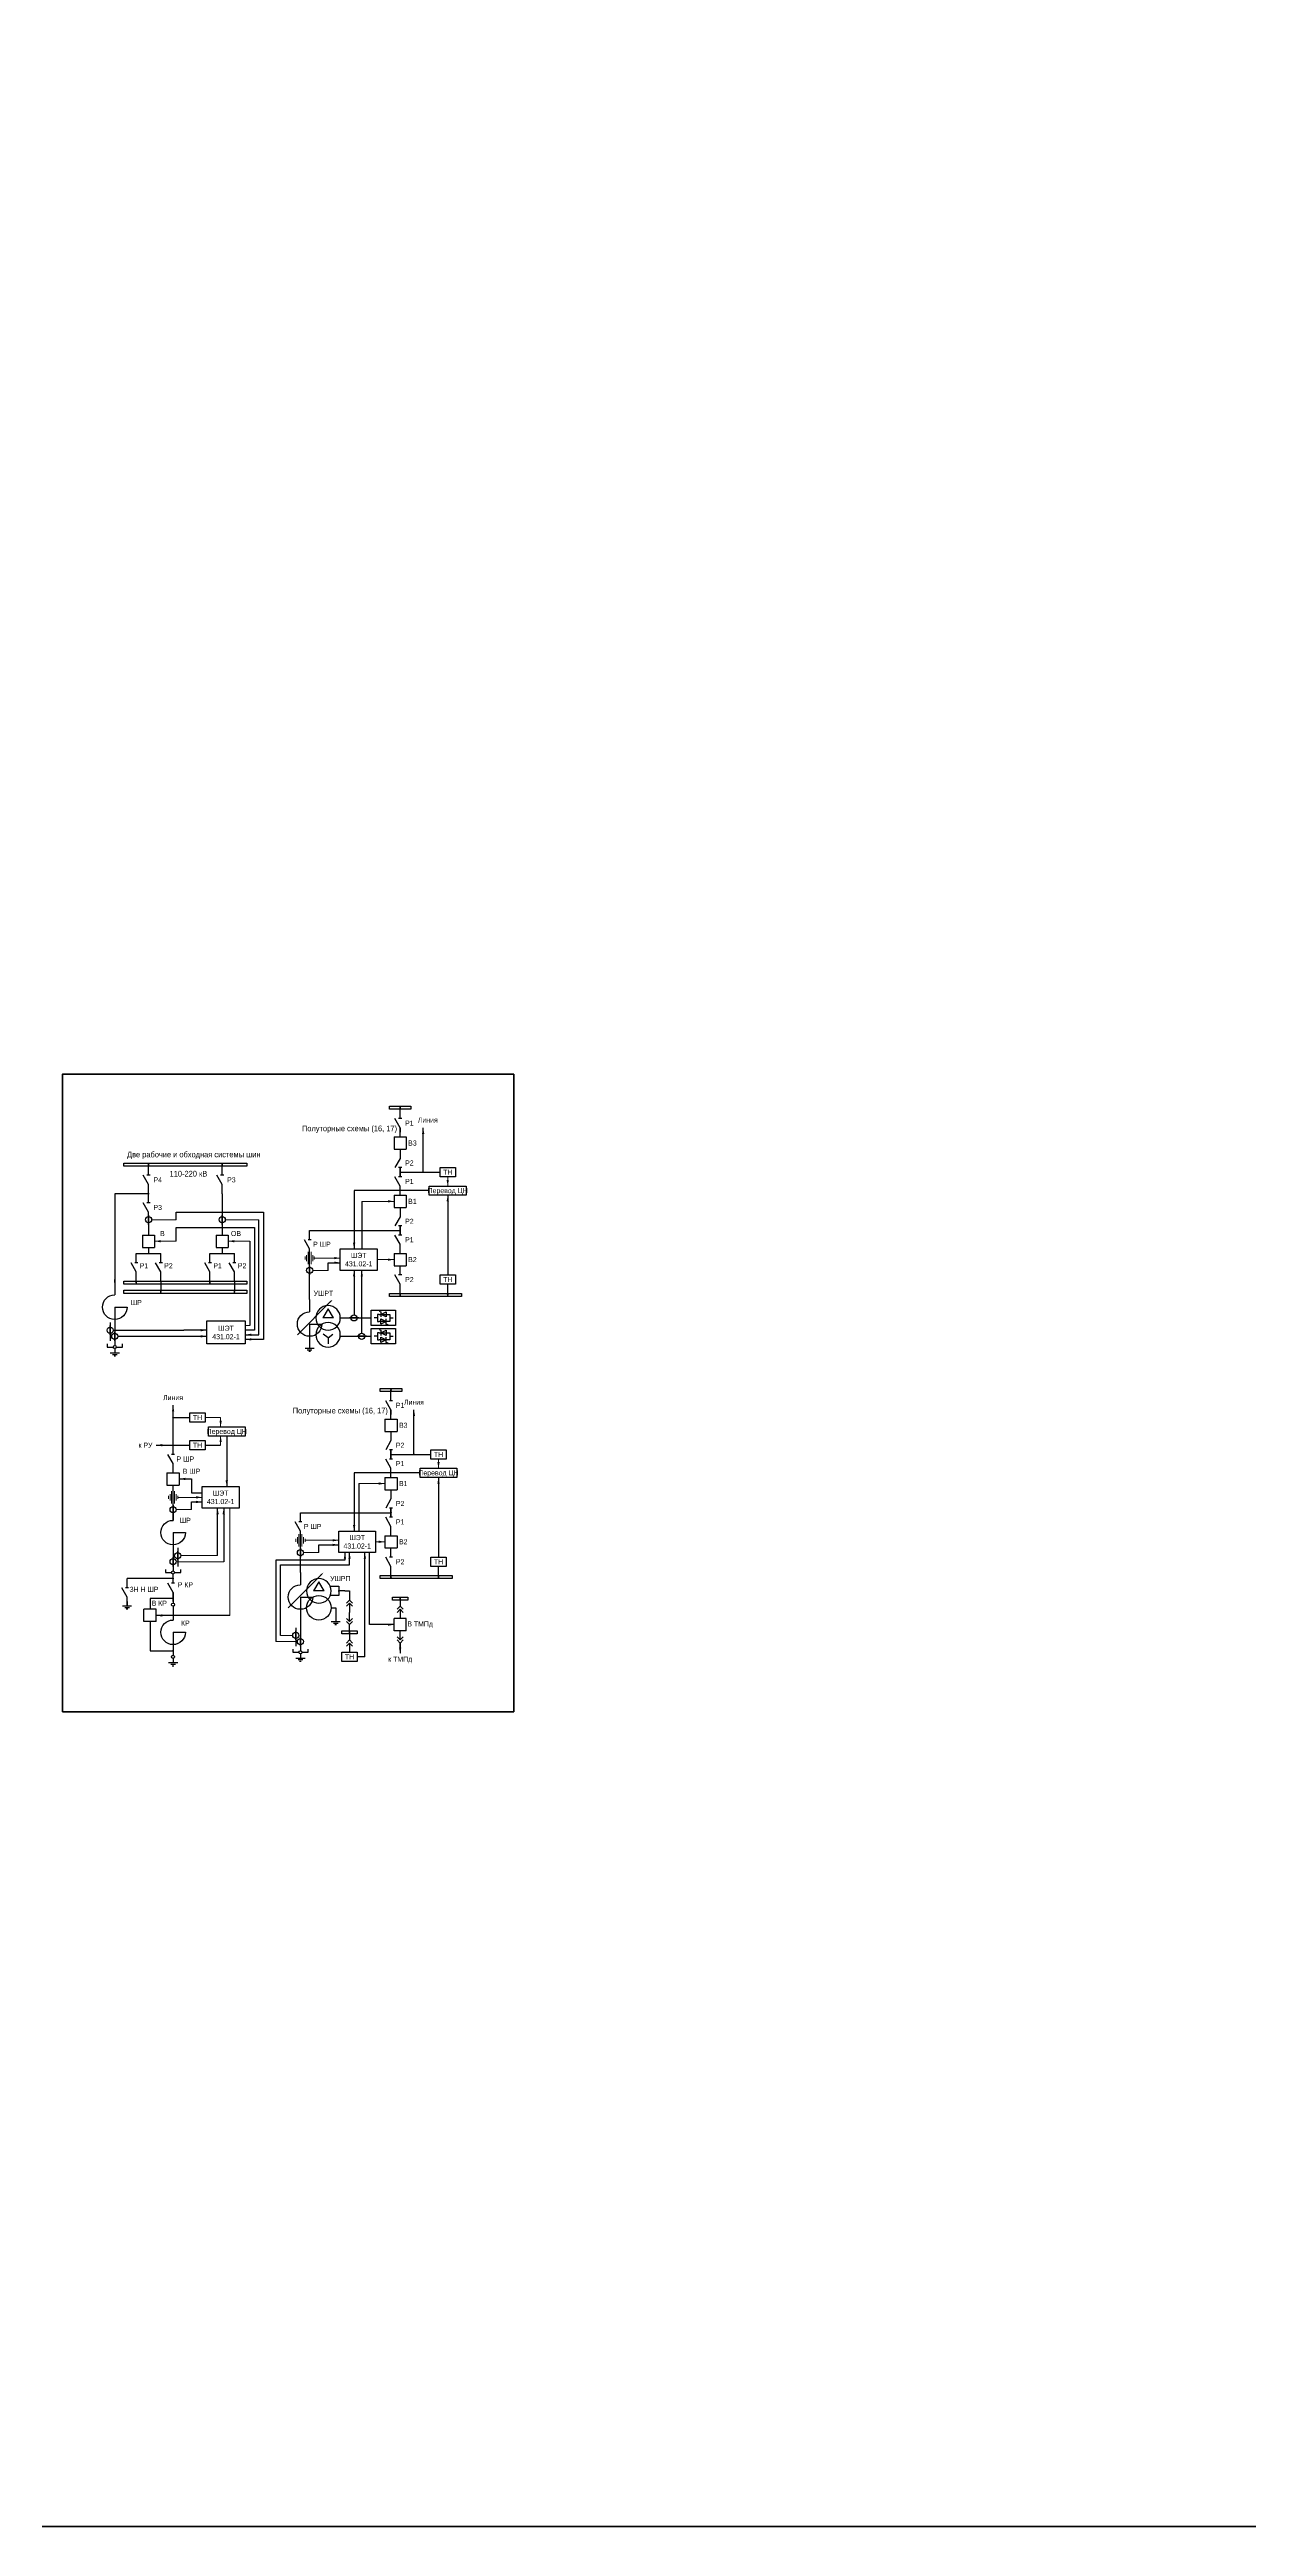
# Model space of a CAD drawing. Header units: millimetres. Extents: x 25558 to 49929, y 1902 to 19390.
# Drawn here: x 29552 to 30334, y 5438 to 7053 of the extents above; entities that cross this region are included whole.
import ezdxf
from ezdxf.enums import TextEntityAlignment as Align

# ---------------------------------------------------------------- set-up
doc = ezdxf.new("R2010")
doc.units = ezdxf.units.MM
doc.layers.add('Основная', color=7, linetype='Continuous', lineweight=30)
doc.layers.add('Тонкая', color=7, linetype='Continuous', lineweight=5)
doc.styles.add('Narrow', font='ARIALN.TTF')
doc.styles.add('Вывод', font='tahoma.ttf', dxfattribs={"height": 2.5})
doc.styles.add('Компонент', font='ARIALN.TTF', dxfattribs={"height": 3.5})

# ---------------------------------------------------------------- blocks, each defined once
blk = doc.blocks.new('*U23')
at = {"color": 0}
blk.add_line((0, 0), (6, 3.4), dxfattribs=at)
blk = doc.blocks.new('*U11')
at = {"color": 0}
blk.add_line((0, -1), (0, 1), dxfattribs=at)
blk = doc.blocks.new('*U34')
at = {"color": 0}
for p, q in [((0, 3), (0, 9)), ((0, -9), (0, -3))]:
    blk.add_line(p, q, dxfattribs=at)
at = {"color": 0, "ltscale": 0.25, "rotation": 89.99999999999999}
for name, p in [('*U23', (0, -3)), ('*U11', (0, 3))]:
    blk.add_blockref(name, p, dxfattribs=at)
at = {"layer": 'Основная'}
for tag, height, style, p in [('ОУ', 3.5, 'Компонент', (-12, 0)), ('В1', 2.5, 'Вывод', (2, 7)), ('В2', 2.5, 'Вывод', (2, -7))]:
    blk.add_attdef(tag, text='', height=height, dxfattribs=dict(at, style=style)).set_placement(p, align=Align.MIDDLE_CENTER)
blk = doc.blocks.new('*U28')
at = {"color": 0}
for p, q in [((0, 0), (-8, 0)), ((-8, -8), (-8, 0)), ((0, -8), (0, 0)), ((0, -8), (-8, -8))]:
    blk.add_line(p, q, dxfattribs=at)
at = {"layer": 'Основная', "style": 'Компонент'}
blk.add_attdef('ОУ', text='', height=3.5, dxfattribs=at).set_placement((-15, -3), align=Align.MIDDLE_CENTER)
blk = doc.blocks.new('*U35')
at = {"color": 0}
for p, q in [((0, 9), (0, 3)), ((0, -3), (0, -9))]:
    blk.add_line(p, q, dxfattribs=at)
at = {"color": 0, "ltscale": 0.25, "xscale": -1, "rotation": 90}
for name, p in [('*U23', (0, 3)), ('*U11', (0, -3))]:
    blk.add_blockref(name, p, dxfattribs=at)
at = {"layer": 'Основная'}
for tag, height, style, p in [('ОУ', 3.5, 'Компонент', (-12, 0)), ('В2', 2.5, 'Вывод', (2, 7)), ('В1', 2.5, 'Вывод', (2, -7))]:
    blk.add_attdef(tag, text='', height=height, dxfattribs=dict(at, style=style)).set_placement(p, align=Align.MIDDLE_CENTER)
blk = doc.blocks.new('*U25')
at = {"color": 0}
for p, q in [((3, 0), (-3, 0)), ((0, 3), (0, 0)), ((1.5, -1), (-1.5, -1)), ((0.5, -2), (-0.5, -2))]:
    blk.add_line(p, q, dxfattribs=at)
blk = doc.blocks.new('*U27')
at = {"ltscale": 0.35}
for q in [(-8, 0), (0, -8)]:
    blk.add_line((0, 0), q, dxfattribs=at)
blk.add_arc((0, 0), 8, 180, 90, dxfattribs=at)
at = {"layer": 'Основная', "style": 'Компонент'}
blk.add_attdef('ОУ', text='', height=3.5, dxfattribs=at).set_placement((-17, 0), align=Align.MIDDLE_CENTER)
blk = doc.blocks.new('*U26')
at = {"ltscale": 0.25}
blk.add_circle((0, 0), 2, dxfattribs=at)
at = {"layer": 'Основная', "color": 0, "lineweight": 50}
blk.add_line((0, -3), (0, 3), dxfattribs=at)
at = {"layer": 'Основная', "style": 'Компонент'}
blk.add_attdef('ОУ', text='', height=3.5, dxfattribs=at).set_placement((-6, 0), align=Align.MIDDLE_CENTER)
blk = doc.blocks.new('*U30')
at = {"ltscale": 0.25}
for p, q in [((-3.5, 0), (0, 6)), ((-3.5, 0), (3.5, 0)), ((0, 6), (3.5, 0))]:
    blk.add_line(p, q, dxfattribs=at)
blk.add_circle((0, 0), 8, dxfattribs=at)
at = {"layer": 'Основная', "style": 'Компонент'}
blk.add_attdef('ОУ', text='', height=3.5, dxfattribs=at).set_placement((-17, 0), align=Align.MIDDLE_CENTER)
blk = doc.blocks.new('*U31')
at = {"color": 0}
for p, q in [((-3, 0), (3, 0)), ((0, 3), (0, 0)), ((-1.5, -1), (1.5, -1)), ((-0.5, -2), (0.5, -2))]:
    blk.add_line(p, q, dxfattribs=at)
blk = doc.blocks.new('*U943')
at = {"layer": 'Основная', "ltscale": 0.25}
for p, q in [((2, 2), (0, 0)), ((0, 0), (2, -2))]:
    blk.add_line(p, q, dxfattribs=at)
blk = doc.blocks.new('*U32')
at = {"color": 0}
for p, q in [((0, 6), (0, 2)), ((0, 0), (0, -6))]:
    blk.add_line(p, q, dxfattribs=at)
at = {"color": 0, "ltscale": 0.25, "xscale": -1, "rotation": 90}
for p in [(0, 2), (0, 0)]:
    blk.add_blockref('*U943', p, dxfattribs=at)
at = {"layer": 'Основная'}
for tag, height, style, p in [('ОУ2', 3.5, 'Компонент', (-5, 6)), ('В2', 2.5, 'Вывод', (3, 6)), ('ОУ1', 3.5, 'Компонент', (-5, -6)), ('В1', 2.5, 'Вывод', (3, -6))]:
    blk.add_attdef(tag, text='', height=height, dxfattribs=dict(at, style=style)).set_placement(p, align=Align.MIDDLE_CENTER)
blk = doc.blocks.new('*U33')
at = {"color": 0}
for p, q in [((0, 0), (0, 6)), ((0, -6), (0, -2))]:
    blk.add_line(p, q, dxfattribs=at)
at = {"color": 0, "ltscale": 0.25, "rotation": 89.99999999999999}
for p in [(0, 0), (0, -2)]:
    blk.add_blockref('*U943', p, dxfattribs=at)
at = {"layer": 'Основная'}
for tag, height, style, p in [('ОУ1', 3.5, 'Компонент', (-5, 6)), ('В1', 2.5, 'Вывод', (3, 6)), ('ОУ2', 3.5, 'Компонент', (-5, -6)), ('В2', 2.5, 'Вывод', (3, -6))]:
    blk.add_attdef(tag, text='', height=height, dxfattribs=dict(at, style=style)).set_placement(p, align=Align.MIDDLE_CENTER)
blk = doc.blocks.new('*U36')
at = {"ltscale": 0.25}
for q in [(-3.2, 0.4), (3.2, 0.4), (0, -6)]:
    blk.add_line((0, -2), q, dxfattribs=at)
blk.add_circle((0, 0), 8, dxfattribs=at)
at = {"layer": 'Основная', "style": 'Компонент'}
blk.add_attdef('ОУ', text='', height=3.5, dxfattribs=at).set_placement((17, 0), align=Align.MIDDLE_CENTER)
blk = doc.blocks.new('*U39')
at = {"ltscale": 0.25}
blk.add_circle((0, 0), 2, dxfattribs=at)
at = {"layer": 'Основная', "color": 0, "lineweight": 50}
blk.add_line((3, 0), (-3, 0), dxfattribs=at)
at = {"layer": 'Основная', "style": 'Компонент'}
blk.add_attdef('ОУ', text='', height=3.5, dxfattribs=at).set_placement((0, -6), align=Align.MIDDLE_CENTER)
blk = doc.blocks.new('*U38')
at = {"ltscale": 0.35}
for q in [(-8, 0), (0, -8)]:
    blk.add_line((0, 0), q, dxfattribs=at)
blk.add_arc((0, 0), 8, 180, 90, dxfattribs=at)
at = {"layer": 'Основная', "style": 'Компонент'}
blk.add_attdef('ОУ', text='', height=3.5, dxfattribs=at).set_placement((-17, 0), align=Align.MIDDLE_CENTER)

msp = doc.modelspace()

# ---------------------------------------------------------------- linework, layer by layer
for p, q in [((29800, 6309), (29751, 6309)), ((29751, 6309), (29751, 6271)), ((29756, 6302), (29756, 6271)), ((29812, 6306), (29812, 6254)), ((29635, 6290), (29635, 6295)), ((29635, 6295), (29692, 6295)), ((29635, 6276), (29635, 6285)), ((29635, 6285), (29686, 6285)), ((29686, 6285), (29686, 6218)), ((29689, 6215), (29689, 6290)), ((29692, 6295), (29692, 6212)), ((29683, 6276), (29683, 6221)), ((29734, 6257), (29734, 6262)), ((29734, 6262), (29742, 6262)), ((29751, 6257), (29751, 6228)), ((29756, 6216), (29756, 6257)), ((29594, 6218), (29640, 6218)), ((29655, 6218), (29640, 6218)), ((29686, 6218), (29680, 6218)), ((29597, 6214), (29644, 6214)), ((29644, 6214), (29655, 6214)), ((29680, 6215), (29689, 6215)), ((29692, 6212), (29680, 6212)), ((29654, 6143), (29664, 6143)), ((29668, 6149), (29668, 6116)), ((29637, 6121), (29645, 6121)), ((29645, 6121), (29645, 6112)), ((29794, 6125), (29751, 6125)), ((29751, 6125), (29751, 6087)), ((29806, 6122), (29806, 6070)), ((29645, 6112), (29652, 6112)), ((29645, 6101), (29645, 6106)), ((29645, 6106), (29652, 6106)), ((29754, 6118), (29754, 6087)), ((29662, 6071), (29662, 6102)), ((29666, 6102), (29666, 6067)), ((29728, 6073), (29728, 6078)), ((29728, 6078), (29741, 6078)), ((29745, 6073), (29745, 6068)), ((29748, 6065), (29748, 6073)), ((29758, 6005), (29758, 6073)), ((29761, 6052), (29761, 6073)), ((29745, 6068), (29700, 6068)), ((29700, 6068), (29700, 6015)), ((29703, 6019), (29703, 6065)), ((29703, 6065), (29748, 6065)), ((29761, 6026), (29761, 6052)), ((29670, 6032), (29622, 6032)), ((29777, 6026), (29761, 6026)), ((29758, 6005), (29753, 6005))]:
    msp.add_line(p, q)
at = {"layer": 'Основная'}
for p, q in [((29781, 6362), (29781, 6363)), ((29781, 6350), (29781, 6347)), ((29796, 6321), (29796, 6350)), ((29617, 6325), (29617, 6326)), ((29665, 6325), (29665, 6326)), ((29781, 6321), (29807, 6321)), ((29617, 6307), (29595, 6307)), ((29595, 6307), (29595, 6241)), ((29665, 6307), (29665, 6289)), ((29617, 6289), (29617, 6280)), ((29665, 6289), (29665, 6280)), ((29722, 6283), (29781, 6283)), ((29609, 6268), (29617, 6268)), ((29617, 6272), (29617, 6268)), ((29617, 6268), (29625, 6268)), ((29657, 6268), (29665, 6268)), ((29665, 6272), (29665, 6268)), ((29665, 6268), (29673, 6268)), ((29781, 6254), (29781, 6258)), ((29595, 6249), (29595, 6241)), ((29609, 6249), (29609, 6250)), ((29625, 6250), (29625, 6244)), ((29625, 6243), (29625, 6244)), ((29657, 6249), (29657, 6250)), ((29673, 6250), (29673, 6244)), ((29673, 6243), (29673, 6244)), ((29722, 6238), (29722, 6230)), ((29781, 6241), (29781, 6242)), ((29812, 6242), (29812, 6248)), ((29812, 6241), (29812, 6242)), ((29592, 6223), (29592, 6211)), ((29722, 6215), (29722, 6208)), ((29775, 6178), (29775, 6179)), ((29633, 6143), (29633, 6169)), ((29633, 6161), (29644, 6161)), ((29775, 6166), (29775, 6163)), ((29790, 6137), (29790, 6166)), ((29622, 6143), (29644, 6143)), ((29775, 6137), (29801, 6137)), ((29633, 6109), (29633, 6117)), ((29633, 6098), (29633, 6094)), ((29716, 6099), (29775, 6099)), ((29636, 6076), (29636, 6064)), ((29775, 6070), (29775, 6074)), ((29716, 6060), (29716, 6052)), ((29775, 6057), (29775, 6058)), ((29806, 6058), (29806, 6064)), ((29806, 6057), (29806, 6058)), ((29633, 6056), (29603, 6056)), ((29748, 6048), (29748, 6042)), ((29781, 6042), (29781, 6043)), ((29713, 6024), (29713, 6012)), ((29736, 6037), (29739, 6037)), ((29739, 6037), (29739, 6028)), ((29748, 6020), (29748, 6022))]:
    msp.add_line(p, q, dxfattribs=at)
for points in [[(29774, 6364), (29788, 6364), (29788, 6362), (29774, 6362)], [(29601, 6327), (29681, 6327), (29681, 6325), (29601, 6325)], [(29807, 6324), (29817, 6324), (29817, 6318), (29807, 6318)], [(29800, 6312), (29824, 6312), (29824, 6306), (29800, 6306)], [(29742, 6271), (29766, 6271), (29766, 6257), (29742, 6257)], [(29807, 6254), (29817, 6254), (29817, 6248), (29807, 6248)], [(29601, 6250), (29681, 6250), (29681, 6248), (29601, 6248)], [(29601, 6244), (29681, 6244), (29681, 6242), (29601, 6242)], [(29774, 6242), (29821, 6242), (29821, 6240), (29774, 6240)], [(29655, 6224), (29680, 6224), (29680, 6209), (29655, 6209)], [(29762, 6231), (29778, 6231), (29778, 6221), (29762, 6221)], [(29762, 6219), (29778, 6219), (29778, 6209), (29762, 6209)], [(29768, 6180), (29782, 6180), (29782, 6178), (29768, 6178)], [(29644, 6164), (29654, 6164), (29654, 6158), (29644, 6158)], [(29656, 6155), (29680, 6155), (29680, 6149), (29656, 6149)], [(29644, 6146), (29654, 6146), (29654, 6140), (29644, 6140)], [(29801, 6140), (29811, 6140), (29811, 6134), (29801, 6134)], [(29794, 6128), (29818, 6128), (29818, 6122), (29794, 6122)], [(29652, 6116), (29676, 6116), (29676, 6102), (29652, 6102)], [(29741, 6087), (29765, 6087), (29765, 6073), (29741, 6073)], [(29768, 6058), (29815, 6058), (29815, 6056), (29768, 6056)], [(29801, 6070), (29811, 6070), (29811, 6064), (29801, 6064)], [(29776, 6044), (29786, 6044), (29786, 6042), (29776, 6042)], [(29743, 6022), (29753, 6022), (29753, 6020), (29743, 6020)], [(29743, 6008), (29753, 6008), (29753, 6002), (29743, 6002)]]:
    msp.add_lwpolyline(points, close=True, dxfattribs=at)
at = {"layer": 'Основная', "ltscale": 0.25, "const_width": 0.6}
for points in [[(29780.7, 6363, 1), (29781.3, 6363, 1)], [(29616.7, 6326, 1), (29617.3, 6326, 1)], [(29664.7, 6326, 1), (29665.3, 6326, 1)], [(29781.3, 6321, 1), (29780.7, 6321, 1)], [(29795.7, 6321, 1), (29796.3, 6321, 1)], [(29617.3, 6307, 1), (29616.7, 6307, 1)], [(29781.3, 6283, 1), (29780.7, 6283, 1)], [(29617.3, 6268, 1), (29616.7, 6268, 1)], [(29665.3, 6268, 1), (29664.7, 6268, 1)], [(29608.7, 6249, 1), (29609.3, 6249, 1)], [(29624.7, 6243, 1), (29625.3, 6243, 1)], [(29656.7, 6249, 1), (29657.3, 6249, 1)], [(29672.7, 6243, 1), (29673.3, 6243, 1)], [(29780.7, 6241, 1), (29781.3, 6241, 1)], [(29811.7, 6241, 1), (29812.3, 6241, 1)], [(29774.7, 6179, 1), (29775.3, 6179, 1)], [(29632.7, 6161, 1), (29633.3, 6161, 1)], [(29632.7, 6143, 1), (29633.3, 6143, 1)], [(29775.3, 6137, 1), (29774.7, 6137, 1)], [(29789.7, 6137, 1), (29790.3, 6137, 1)], [(29775.3, 6099, 1), (29774.7, 6099, 1)], [(29633.3, 6056, 1), (29632.7, 6056, 1)], [(29774.7, 6057, 1), (29775.3, 6057, 1)], [(29805.7, 6057, 1), (29806.3, 6057, 1)], [(29633.3, 6043, 1), (29632.7, 6043, 1)], [(29740.7, 6048, 1), (29741.3, 6048, 1)], [(29780.7, 6043, 1), (29781.3, 6043, 1)], [(29633.3, 6009, 1), (29632.7, 6009, 1)], [(29747.7, 6021, 1), (29748.3, 6021, 1)]]:
    msp.add_lwpolyline(points, format="xyb", close=True, dxfattribs=at)
at = {"layer": 'Основная'}
for points in [[(29595, 6249), (29595, 6251)], [(29722, 6238), (29722, 6265)], [(29714, 6215), (29735.9, 6236.9)], [(29595, 6225), (29595, 6208)], [(29742, 6226), (29762, 6226)], [(29752, 6226), (29762, 6226)], [(29766.3, 6226), (29764, 6226)], [(29767.4, 6228.3), (29766.3, 6228.3), (29766.3, 6223.7), (29767.4, 6223.7)], [(29767.4, 6230.5), (29768.5, 6230), (29768.5, 6226.6), (29768.5, 6226.6)], [(29767.4, 6228.3), (29773.1, 6228.3)], [(29773.1, 6223.7), (29767.4, 6223.7)], [(29767.4, 6218.5), (29768.5, 6218), (29768.5, 6214.6), (29768.5, 6214.6)], [(29768.5, 6228.3), (29768.5, 6228.3), (29768.5, 6228.3), (29768.5, 6228.3), (29771.9, 6230), (29771.9, 6226.6), (29768.5, 6228.3)], [(29771.9, 6223.7), (29771.9, 6223.7), (29771.9, 6223.7), (29771.9, 6223.7), (29768.5, 6222), (29768.5, 6225.4), (29771.9, 6223.7)], [(29768.5, 6216.3), (29768.5, 6216.3), (29768.5, 6216.3), (29768.5, 6216.3), (29771.9, 6218), (29771.9, 6214.6), (29768.5, 6216.3)], [(29773.1, 6221.5), (29771.9, 6222), (29771.9, 6225.4), (29771.9, 6225.4)], [(29773.1, 6228.3), (29774.2, 6228.3), (29774.2, 6223.7), (29773.1, 6223.7)], [(29774.2, 6226), (29776.5, 6226)], [(29590, 6209), (29590, 6207), (29594, 6207)], [(29596, 6207), (29600, 6207), (29600, 6209)], [(29742, 6214), (29762, 6214)], [(29752, 6214), (29762, 6214)], [(29766.3, 6214), (29764, 6214)], [(29767.4, 6216.3), (29766.3, 6216.3), (29766.3, 6211.7), (29767.4, 6211.7)], [(29767.4, 6216.3), (29773.1, 6216.3)], [(29773.1, 6211.7), (29767.4, 6211.7)], [(29771.9, 6211.7), (29771.9, 6211.7), (29771.9, 6211.7), (29771.9, 6211.7), (29768.5, 6210), (29768.5, 6213.4), (29771.9, 6211.7)], [(29773.1, 6209.5), (29771.9, 6210), (29771.9, 6213.4), (29771.9, 6213.4)], [(29773.1, 6216.3), (29774.2, 6216.3), (29774.2, 6211.7), (29773.1, 6211.7)], [(29774.2, 6214), (29776.5, 6214)], [(29633, 6094), (29633, 6109)], [(29633, 6078), (29633, 6061)], [(29716, 6060), (29716, 6081)], [(29628, 6062), (29628, 6060), (29632, 6060)], [(29634, 6060), (29638, 6060), (29638, 6062)], [(29708, 6037), (29729.9, 6058.9)], [(29603, 6041), (29603, 6038)], [(29633, 6043), (29618, 6043), (29618, 6036)], [(29633, 6047), (29633, 6040)], [(29735.4, 6051), (29741, 6051), (29741, 6045), (29735.4, 6045)], [(29745, 6048), (29741, 6048)], [(29745, 6048), (29748, 6048), (29748, 6048)], [(29618, 6028), (29618, 6009), (29633, 6009)], [(29633, 6038), (29633, 6029)], [(29716, 6036), (29716, 6009)], [(29633, 6013), (29633, 6006)], [(29711, 6010), (29711, 6008), (29715, 6008)], [(29717, 6008), (29721, 6008), (29721, 6010)], [(29781, 6014), (29781, 6007.5)], [(29633, 6004), (29633, 6001)]]:
    msp.add_lwpolyline(points, dxfattribs=at)
for points in [[(29736.9, 6237.9, 0, 1, 0), (29735.5, 6236.5, 0, 0, 0)], [(29730.9, 6059.9, 0, 1, 0), (29729.5, 6058.5, 0, 0, 0)]]:
    msp.add_lwpolyline(points, format="xyseb", dxfattribs=at)
for centre, radius in [((29595, 6207), 1), ((29633, 6060), 1), ((29728, 6037), 8), ((29633, 6039), 1), ((29716, 6008), 1), ((29633, 6005), 1)]:
    msp.add_circle(centre, radius, dxfattribs=at)
at = {"layer": 'Тонкая'}
for p, q in [((29812, 6318), (29812, 6312)), ((29756, 6302), (29777, 6302)), ((29619, 6290), (29635, 6290)), ((29667, 6290), (29689, 6290)), ((29621, 6276), (29635, 6276)), ((29669, 6276), (29683, 6276)), ((29720, 6267), (29720, 6263)), ((29721, 6269), (29721, 6261)), ((29723, 6269), (29723, 6261)), ((29724, 6267), (29724, 6263)), ((29719, 6266), (29719, 6264)), ((29724, 6257), (29734, 6257)), ((29725, 6266), (29725, 6264)), ((29725, 6265), (29742, 6265)), ((29766, 6264), (29777, 6264)), ((29683, 6221), (29680, 6221)), ((29654, 6161), (29664, 6161)), ((29664, 6161), (29664, 6155)), ((29664, 6143), (29664, 6149)), ((29806, 6134), (29806, 6128)), ((29630, 6110), (29630, 6108)), ((29631, 6111), (29631, 6107)), ((29632, 6113), (29632, 6105)), ((29634, 6113), (29634, 6105)), ((29635, 6111), (29635, 6107)), ((29636, 6110), (29636, 6108)), ((29636, 6109), (29652, 6109)), ((29754, 6118), (29771, 6118)), ((29635, 6101), (29645, 6101)), ((29670, 6102), (29670, 6032)), ((29713, 6082), (29713, 6080)), ((29714, 6083), (29714, 6079)), ((29715, 6085), (29715, 6077)), ((29717, 6085), (29717, 6077)), ((29718, 6083), (29718, 6079)), ((29718, 6073), (29728, 6073)), ((29719, 6082), (29719, 6080)), ((29719, 6081), (29741, 6081)), ((29765, 6080), (29771, 6080)), ((29635, 6067), (29666, 6067)), ((29638, 6071), (29662, 6071)), ((29714, 6015), (29700, 6015)), ((29711, 6019), (29703, 6019))]:
    msp.add_line(p, q, dxfattribs=at)
at = {"layer": 'Тонкая', "lineweight": 50}
msp.add_lwpolyline([(25708, 8668), (36985, 8668), (36985, 5438), (25708, 5438)], close=True, dxfattribs=at)
at = {"layer": 'Тонкая', "color": 3, "lineweight": 50}
msp.add_lwpolyline([(29855, 6385), (29855, 5969.2), (29561, 5969.2), (29561, 6385)], close=True, dxfattribs=at)
at = {"layer": 'Тонкая', "ltscale": 0.3}
for points in [[(29796, 6350, 0, 1.5, 0), (29796, 6346, 0, 0, 0)], [(29812, 6312, 0, 1.5, 0), (29812, 6316, 0, 0, 0)], [(29777, 6302, 0, 1.5, 0), (29773, 6302, 0, 0, 0)], [(29812, 6306, 0, 1.5, 0), (29812, 6302, 0, 0, 0)], [(29621, 6276, 0, 1.5, 0), (29625, 6276, 0, 0, 0)], [(29669, 6276, 0, 1.5, 0), (29673, 6276, 0, 0, 0)], [(29751, 6271, 0, 1.5, 0), (29751, 6275, 0, 0, 0)], [(29742, 6265, 0, 1.5, 0), (29738, 6265, 0, 0, 0)], [(29742, 6262, 0, 1.5, 0), (29738, 6262, 0, 0, 0)], [(29751, 6257, 0, 1.5, 0), (29751, 6253, 0, 0, 0)], [(29756, 6257, 0, 1.5, 0), (29756, 6253, 0, 0, 0)], [(29777, 6264, 0, 1.5, 0), (29773, 6264, 0, 0, 0)], [(29655, 6218, 0, 1.5, 0), (29651, 6218, 0, 0, 0)], [(29655, 6214, 0, 1.5, 0), (29651, 6214, 0, 0, 0)], [(29680, 6215, 0, 1.5, 0), (29684, 6215, 0, 0, 0)], [(29680, 6212, 0, 1.5, 0), (29684, 6212, 0, 0, 0)], [(29633, 6169, 0, 1.5, 0), (29633, 6165, 0, 0, 0)], [(29664, 6155, 0, 1.5, 0), (29664, 6159, 0, 0, 0)], [(29790, 6166, 0, 1.5, 0), (29790, 6162, 0, 0, 0)], [(29622, 6143, 0, 1.5, 0), (29626, 6143, 0, 0, 0)], [(29664, 6149, 0, 1.5, 0), (29664, 6145, 0, 0, 0)], [(29637, 6121, 0, 1.5, 0), (29641, 6121, 0, 0, 0)], [(29806, 6128, 0, 1.5, 0), (29806, 6132, 0, 0, 0)], [(29806, 6122, 0, 1.5, 0), (29806, 6118, 0, 0, 0)], [(29652, 6109, 0, 1.5, 0), (29648, 6109, 0, 0, 0)], [(29652, 6106, 0, 1.5, 0), (29648, 6106, 0, 0, 0)], [(29668, 6116, 0, 1.5, 0), (29668, 6120, 0, 0, 0)], [(29771, 6118, 0, 1.5, 0), (29767, 6118, 0, 0, 0)], [(29662, 6102, 0, 1.5, 0), (29662, 6098, 0, 0, 0)], [(29666, 6102, 0, 1.5, 0), (29666, 6098, 0, 0, 0)], [(29751, 6087, 0, 1.5, 0), (29751, 6091, 0, 0, 0)], [(29741, 6081, 0, 1.5, 0), (29737, 6081, 0, 0, 0)], [(29741, 6078, 0, 1.5, 0), (29737, 6078, 0, 0, 0)], [(29745, 6073, 0, 1.5, 0), (29745, 6069, 0, 0, 0)], [(29748, 6073, 0, 1.5, 0), (29748, 6069, 0, 0, 0)], [(29758, 6073, 0, 1.5, 0), (29758, 6069, 0, 0, 0)], [(29771, 6080, 0, 1.5, 0), (29767, 6080, 0, 0, 0)], [(29622, 6032, 0, 1.5, 0), (29626, 6032, 0, 0, 0)], [(29777, 6026, 0, 1.5, 0), (29773, 6026, 0, 0, 0)], [(29781, 6007, 0, 1.5, 0), (29781, 6011, 0, 0, 0)]]:
    msp.add_lwpolyline(points, format="xyseb", dxfattribs=at)

# ---------------------------------------------------------------- block references
at = {"layer": 'Основная'}
for name, p in [('*U34', (29781, 6353)), ('*U35', (29781, 6327)), ('*U34', (29617, 6316)), ('*U34', (29665, 6316)), ('*U34', (29781, 6315)), ('*U34', (29617, 6298)), ('*U34', (29722, 6274)), ('*U35', (29781, 6289)), ('*U34', (29781, 6277)), ('*U34', (29609, 6259)), ('*U34', (29625, 6259)), ('*U34', (29657, 6259)), ('*U34', (29673, 6259)), ('*U34', (29781, 6251)), ('*U39', (29751, 6226)), ('*U39', (29756, 6214)), ('*U34', (29775, 6169)), ('*U34', (29633, 6134)), ('*U35', (29775, 6143)), ('*U34', (29775, 6131)), ('*U35', (29775, 6105)), ('*U34', (29716, 6090)), ('*U34', (29775, 6093)), ('*U34', (29775, 6067)), ('*U34', (29633, 6050)), ('*U34', (29603, 6047)), ('*U25', (29603, 6038)), ('*U28', (29622, 6036)), ('*U25', (29633, 6001))]:
    msp.add_blockref(name, p, dxfattribs=at)
at = {"layer": 'Основная', "ltscale": 0.25, "rotation": 180}
for p in [(29777, 6336), (29777, 6298), (29613, 6272), (29661, 6272), (29777, 6260), (29771, 6152), (29629, 6117), (29771, 6114), (29771, 6076)]:
    msp.add_blockref('*U28', p, dxfattribs=at)
at = {"layer": 'Основная', "ltscale": 0.25}
for name, p in [('*U26', (29617, 6290)), ('*U26', (29665, 6290)), ('*U26', (29722, 6257)), ('*U26', (29592, 6218)), ('*U25', (29595, 6203)), ('*U26', (29595, 6214)), ('*U25', (29722, 6206)), ('*U26', (29633, 6101)), ('*U26', (29636, 6071)), ('*U26', (29716, 6073)), ('*U26', (29633, 6067)), ('*U32', (29748, 6040)), ('*U32', (29781, 6036)), ('*U31', (29739, 6028)), ('*U33', (29748, 6028)), ('*U28', (29785, 6030)), ('*U26', (29713, 6019)), ('*U26', (29716, 6015)), ('*U32', (29748, 6014)), ('*U33', (29781, 6016)), ('*U25', (29716, 6004))]:
    msp.add_blockref(name, p, dxfattribs=at)
at = {"layer": 'Основная', "ltscale": 0.35, "xscale": -1}
for name, p in [('*U27', (29595, 6233)), ('*U27', (29722, 6222)), ('*U27', (29633, 6086)), ('*U27', (29716, 6044)), ('*U30', (29728, 6048))]:
    msp.add_blockref(name, p, dxfattribs=at)
at = {"layer": 'Основная', "xscale": -1}
for name, p in [('*U30', (29734, 6226)), ('*U36', (29734, 6215)), ('*U38', (29633, 6021))]:
    msp.add_blockref(name, p, dxfattribs=at)

# ---------------------------------------------------------------- texts
at = {"layer": 'Основная', "style": 'Narrow'}
for s, insert, char_height, width, attachment_point in [('\\pxt3;Полуторные схемы (16, 17)', (29717, 6349), 3.7, 121.615, 4), ('\\pxi-3,l3,t3;Р1', (29787, 6353), 3.3, 21.849, 5), ('\\pxi-3,l3,t3;Линия', (29799, 6355), 3.3, 21.849, 5), ('\\pxt3;Две рабочие и обходная системы шин', (29603, 6332), 3.7, 76.485, 4), ('\\pxi-3,l3,t3;В3', (29789, 6340), 3.3, 21.849, 5), ('\\pxi-3,l3,t3;Р4', (29623, 6316), 3.3, 10, 5), ('\\pxi-3,l3,t3;110-220 кВ', (29643, 6320), 3.7, 53.381, 5), ('\\pxi-3,l3,t3;Р3', (29671, 6316), 3.3, 10, 5), ('\\pxi-3,l3,t3;Р2', (29787, 6327), 3.3, 21.849, 5), ('\\pxi-3,l3,t3;Р1', (29787, 6315), 3.3, 21.849, 5), ('\\pxqc;ТН', (29812, 6321), 3.3, 10, 5), ('\\pxi-3,l3,t3;Р3', (29623, 6298), 3.3, 10, 5), ('\\pxi-3,l3,t3;В1', (29789, 6302), 3.3, 21.849, 5), ('\\pxt3;Перевод ЦН', (29812, 6308.5), 3.3, 21.849, 5), ('\\pxi-3,l3,t3;В', (29626, 6281), 3.3, 10, 5), ('\\pxi-3,l3,t3;ОВ', (29674, 6281), 3.3, 10, 5), ('\\pxi-3,l3,t3;Р2', (29787, 6289), 3.3, 21.849, 5), ('\\pxi-3,l3,t3;Р ШР', (29730, 6274), 3.3, 21.849, 5), ('\\pxqc;ШЭТ 431.02-1', (29754, 6264), 3.3, 16.256, 5), ('\\pxi-3,l3,t3;Р1', (29787, 6277), 3.3, 21.849, 5), ('\\pxi-3,l3,t3;Р1', (29614, 6260), 3.3, 10, 5), ('\\pxi-3,l3,t3;Р2', (29630, 6260), 3.3, 10, 5), ('\\pxi-3,l3,t3;Р1', (29662, 6260), 3.3, 10, 5), ('\\pxi-3,l3,t3;Р2', (29678, 6260), 3.3, 10, 5), ('\\pxi-3,l3,t3;Р2', (29787, 6251), 3.3, 21.849, 5), ('\\pxi-3,l3,t3;В2', (29789, 6264), 3.3, 21.849, 5), ('\\pxqc;ТН', (29812, 6251), 3.3, 10, 5), ('\\pxi-3,l3,t3;ШР', (29609, 6236), 3.3, 21.849, 5), ('\\pxi-3,l3,t3;УШРТ', (29731, 6242), 3.3, 21.849, 5), ('\\pxqc;ШЭТ 431.02-1', (29667.5, 6216.5), 3.3, 10, 5), ('\\pxi-3,l3,t3;Линия', (29633, 6174), 3.3, 21.849, 5), ('\\pxi-3,l3,t3;Р1', (29781, 6169), 3.3, 21.849, 5), ('\\pxi-3,l3,t3;Линия', (29790, 6171), 3.3, 21.849, 5), ('\\pxqc;ТН', (29649, 6161), 3.3, 10, 5), ('\\pxt3;Перевод ЦН', (29668, 6151.5), 3.3, 21.849, 5), ('\\pxt3;Полуторные схемы (16, 17)', (29711, 6165), 3.7, 121.615, 4), ('\\pxi-3,l3,t3;В3', (29783, 6156), 3.3, 21.849, 5), ('\\pxi-3,l3,t3;к РУ', (29615, 6143), 3.3, 21.849, 5), ('\\pxqc;ТН', (29649, 6143), 3.3, 10, 5), ('\\pxi-3,l3,t3;Р2', (29781, 6143), 3.3, 21.849, 5), ('\\pxqc;ТН', (29806, 6137), 3.3, 10, 5), ('\\pxi-3,l3,t3;Р ШР', (29641, 6134), 3.3, 21.849, 5), ('\\pxi-3,l3,t3;В ШР', (29645, 6126), 3.3, 21.849, 5), ('\\pxi-3,l3,t3;Р1', (29781, 6131), 3.3, 21.849, 5), ('\\pxt3;Перевод ЦН', (29806, 6124.5), 3.3, 21.849, 5), ('\\pxqc;ШЭТ 431.02-1', (29664, 6109), 3.3, 20.006, 5), ('\\pxi-3,l3,t3;Р2', (29781, 6105), 3.3, 21.849, 5), ('\\pxi-3,l3,t3;В1', (29783, 6118), 3.3, 21.849, 5), ('\\pxi-3,l3,t3;ШР', (29641, 6094), 3.3, 21.849, 5), ('\\pxi-3,l3,t3;Р ШР', (29724, 6090), 3.3, 21.849, 5), ('\\pxi-3,l3,t3;Р1', (29781, 6093), 3.3, 21.849, 5), ('\\pxqc;ШЭТ 431.02-1', (29753, 6080), 3.3, 22.878, 5), ('\\pxi-3,l3,t3;В2', (29783, 6080), 3.3, 21.849, 5), ('\\pxi-3,l3,t3;УШРП', (29742, 6056), 3.3, 21.849, 5), ('\\pxi-3,l3,t3;Р2', (29781, 6067), 3.3, 21.849, 5), ('\\pxqc;ТН', (29806, 6067), 3.3, 10, 5), ('\\pxi-3,l3,t3;ЗН Н ШР', (29614, 6049), 3.3, 21.849, 5), ('\\pxi-3,l3,t3;В КР', (29624, 6040), 3.3, 24, 5), ('\\pxi-3,l3,t3;Р КР', (29641, 6052), 3.3, 21.849, 5), ('\\pxi-3,l3,t3;КР', (29641, 6027), 3.3, 24, 5), ('В ТМПд', (29794, 6026), 3.3, 21.849, 5), ('\\pxqc;ТН', (29748, 6005), 3.3, 10, 5), ('к ТМПд', (29781, 6003), 3.3, 21.849, 5)]:
    msp.add_mtext(s, dxfattribs=dict(at, insert=insert, char_height=char_height, width=width, attachment_point=attachment_point))

doc.saveas('drawing.dxf')
